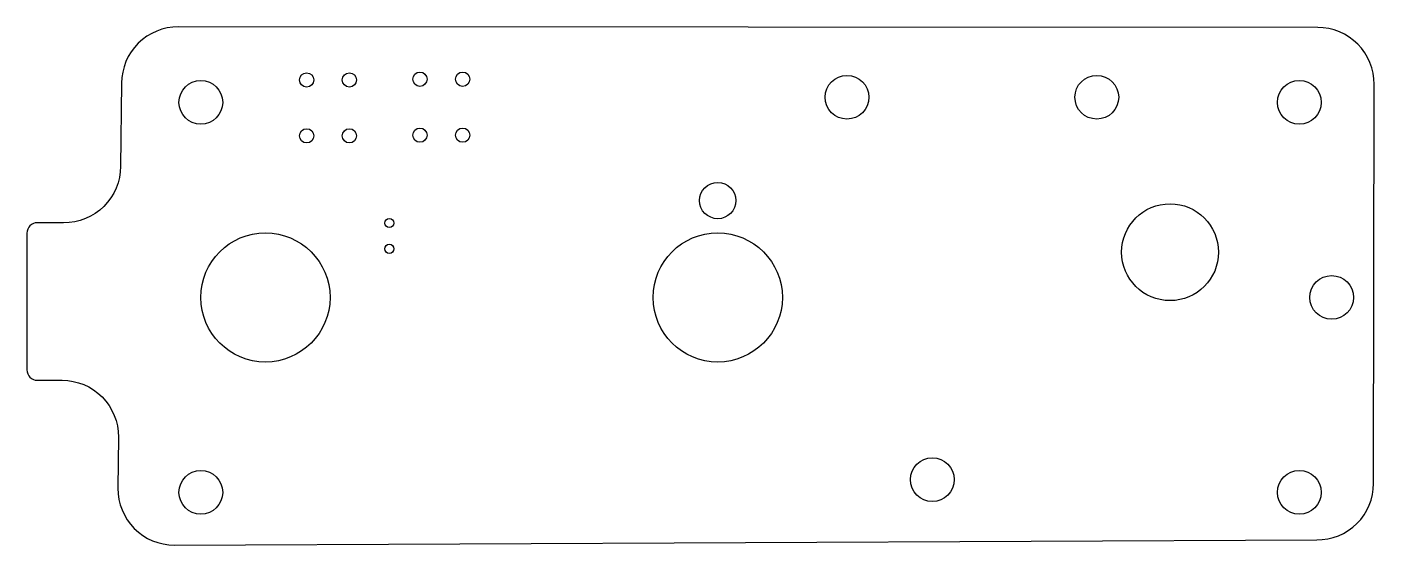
# Model space of a CAD drawing. Header units: millimetres. Extents: x -144 to -12, y -53 to -2.
import ezdxf

# ---------------------------------------------------------------- set-up
doc = ezdxf.new("R2010")
doc.units = ezdxf.units.MM
doc.layers.get('0').update_dxf_attribs({"linetype": 'CONTINUOUS'})

msp = doc.modelspace()

# ---------------------------------------------------------------- linework, layer by layer
msp.add_lwpolyline([(-129.61, -52.93), (-17.34, -52.42, 0.416903), (-11.75, -46.88), (-11.7, -7.62, 0.416903), (-17.24, -2.03), (-129.2, -1.98, 0.416903), (-134.79, -7.51), (-134.89, -15.69, -0.416903), (-140.48, -21.23), (-143.07, -21.23, 0.414214), (-144.09, -22.25), (-144.09, -35.71, 0.414214), (-143.07, -36.72), (-140.63, -36.72, -0.416903), (-135.1, -42.31), (-135.15, -47.34, 0.416903)], format="xyb", close=True)
for centre, radius in [((-116.6, -7.19, 0), 0.7), ((-112.4, -7.19, 0), 0.7), ((-105.47, -7.12, 0), 0.7), ((-101.27, -7.12, 0), 0.7), ((-127, -9.4, 0), 2.15), ((-63.5, -8.89, 0), 2.15), ((-38.95, -8.89, 0), 2.15), ((-19.05, -9.4, 0), 2.15), ((-116.6, -12.69, 0), 0.7), ((-112.4, -12.69, 0), 0.7), ((-105.47, -12.62, 0), 0.7), ((-101.27, -12.62, 0), 0.7), ((-76.2, -19.05, 0), 1.79), ((-31.75, -24.13, 0), 4.76), ((-108.47, -21.26, 0), 0.45), ((-120.65, -28.58, 0), 6.35), ((-76.2, -28.58, 0), 6.35), ((-108.47, -23.8, 0), 0.45), ((-15.87, -28.58, 0), 2.15), ((-55.11, -46.49, 0), 2.15), ((-127, -47.75, 0), 2.15), ((-19.05, -47.75, 0), 2.15)]:
    msp.add_circle(centre, radius)

doc.saveas('drawing.dxf')
